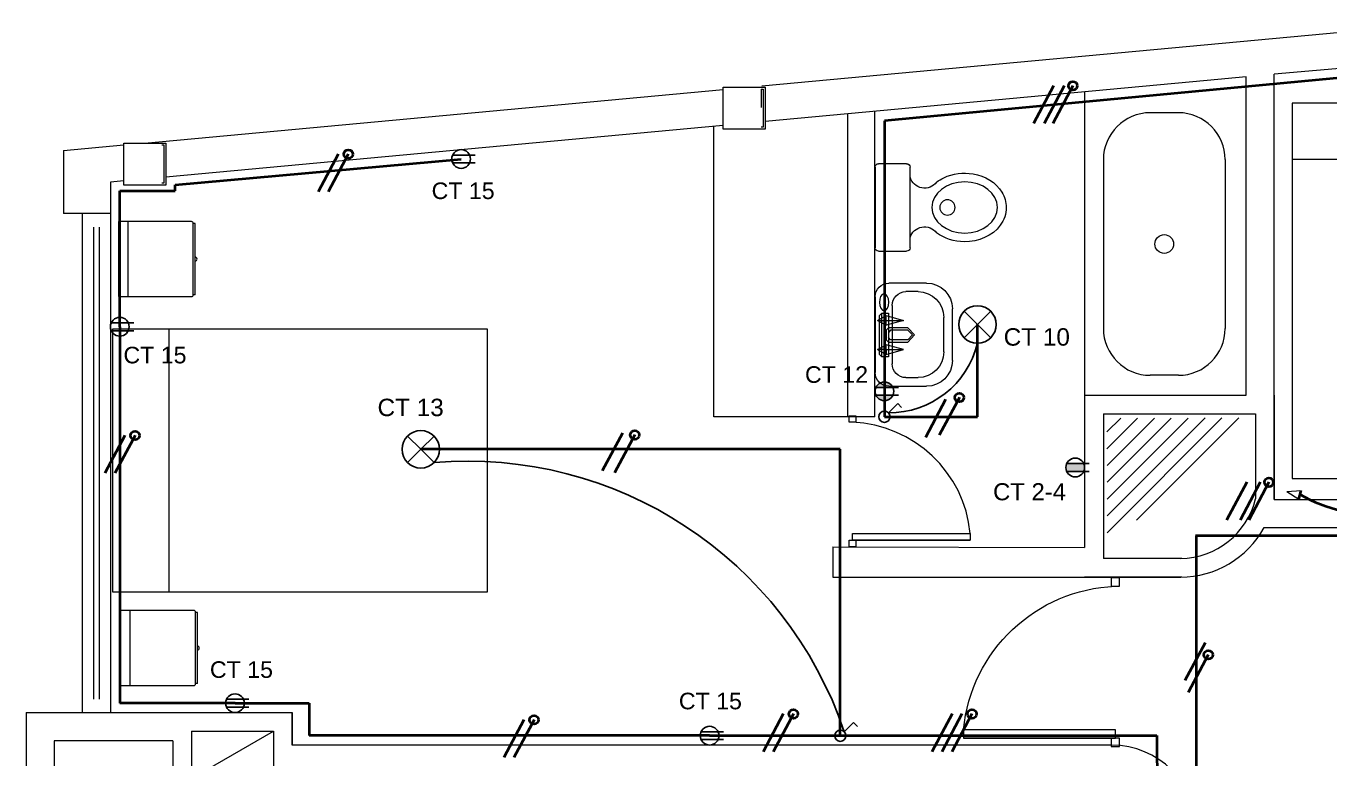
# Model space of a CAD drawing. Header units: metres. Extents: x -0.3 to 18.7, y -0.2 to 11.3.
# Drawn here: x 0 to 6.96, y 7.05 to 10.96 of the extents above; entities that cross this region are included whole.
import ezdxf

# ---------------------------------------------------------------- set-up
doc = ezdxf.new("R2010")
doc.units = ezdxf.units.M
doc.linetypes.add('ACAD_ISO02W100', pattern=[15, 12, -3])
for name, color, linetype in [('4 Tomas', 4, 'Continuous'), ('conexiones', 10, 'ACAD_ISO02W100'), ('Luminaria', 10, 'Continuous'), ('Tomacorrientes', 160, 'Continuous')]:
    doc.layers.add(name, color=color, linetype=linetype)
doc.layers.add('arquitecturapasito', color=252, linetype='Continuous', lineweight=0)
doc.layers.add('Tuberia 1', color=130, linetype='Continuous', lineweight=20)
doc.layers.add('muebles', color=7, linetype='Continuous', lineweight=5, true_color=0xccfa9e)
doc.styles.get("Standard").update_dxf_attribs({"font": 'arial.ttf'})
pattern_1 = [(0, (0, 0), (0, 6.985), [5.08, -1.905]), (90, (0, 0), (-6.985, 4e-16), [5.08, -1.905])]

# ---------------------------------------------------------------- blocks, each defined once
blk = doc.blocks.new('lavadero')
for p, q in [((-0.22, 0), (0.22, 0)), ((-0.1109, -0.0266), (-0.125, -0.0393)), ((0.129, -0.0393), (-0.125, -0.0393)), ((-0.125, -0.0393), (-0.125, -0.0774)), ((-0.0826, -0.0139), (-0.1109, -0.0647)), ((0.1149, -0.0266), (-0.1109, -0.0266)), ((-0.0544, -0.0647), (-0.1109, -0.0647)), ((-0.1109, -0.0647), (-0.0826, -0.1663)), ((-0.0826, -0.0139), (-0.0826, -0.1663)), ((-0.0826, -0.0139), (-0.0544, -0.0647)), ((-0.0826, -0.1663), (-0.0544, -0.0647)), ((-0.0403, -0.0774), (-0.0262, -0.0647)), ((-0.0262, -0.0647), (0.0303, -0.0647)), ((0.0444, -0.0774), (0.0303, -0.0647)), ((0.0867, -0.0139), (0.0585, -0.0647)), ((0.0867, -0.1663), (0.0585, -0.0647)), ((0.0867, -0.0647), (0.0585, -0.0647)), ((0.0867, -0.0647), (0.0867, -0.0139)), ((0.0867, -0.0139), (0.1149, -0.0647)), ((0.0867, -0.0647), (0.1149, -0.0647)), ((0.0867, -0.0647), (0.0867, -0.1663)), ((0.1149, -0.0647), (0.0867, -0.1663)), ((0.1149, -0.0266), (0.129, -0.0393)), ((0.129, -0.0774), (0.129, -0.0393)), ((-0.3, -0.3), (-0.3, -0.08)), ((-0.17, -0.1), (0.17, -0.1)), ((-0.125, -0.0774), (0.129, -0.0774)), ((-0.0403, -0.1917), (-0.0403, -0.0774)), ((-0.0262, -0.0901), (-0.0121, -0.0774)), ((-0.0262, -0.1917), (-0.0262, -0.0901)), ((0.0303, -0.0901), (0.0161, -0.0774)), ((0.0303, -0.1917), (0.0303, -0.0901)), ((0.0444, -0.0774), (0.0444, -0.1917)), ((0.3, -0.08), (0.3, -0.3)), ((-0.25, -0.25), (-0.25, -0.18)), ((0.002, -0.2298), (-0.0403, -0.1917)), ((0.002, -0.2171), (-0.0262, -0.1917)), ((0.0303, -0.1917), (0.002, -0.2171)), ((0.002, -0.2298), (0.0444, -0.1917)), ((0.25, -0.18), (0.25, -0.25)), ((0.15, -0.45), (-0.15, -0.45)), ((0.1, -0.4), (-0.1, -0.4))]:
    blk.add_line(p, q)
for centre, radius, start, end in [((0.22, -0.08), 0.08, 0, 90), ((-0.22, -0.08), 0.08, 90, 180), ((-0.17, -0.18), 0.08, 90, 180), ((0.17, -0.18), 0.08, 0, 90), ((-0.15, -0.3), 0.15, 180, 270), ((-0.1, -0.25), 0.15, 180, 270), ((0.1, -0.25), 0.15, 270, 0), ((0.15, -0.3), 0.15, 270, 0)]:
    blk.add_arc(centre, radius, start, end)
blk.add_ellipse((-0.1882, -0.0526), major_axis=(-0.0489, 0.001), ratio=0.561716)
blk = doc.blocks.new('INODORO')
for p, q in [((0, -0.23), (0, 0.23)), ((0.02, 0.25), (0.18, 0.25)), ((0.2, 0.23), (0.2, -0.23)), ((0.18, -0.25), (0.02, -0.25))]:
    blk.add_line(p, q)
blk.add_circle((0.4137, 0), 0.0438)
for centre, radius, start, end in [((0.02, 0.23), 0.02, 90, 180), ((0.18, 0.23), 0.02, 0, 90), ((0.2829, 0.1967), 0.0864, 196.43748, 322.7515), ((0.2829, -0.1967), 0.0864, 37.16463, 163.56252), ((0.02, -0.23), 0.02, 180, 270), ((0.18, -0.23), 0.02, 270, 0)]:
    blk.add_arc(centre, radius, start, end)
blk.add_ellipse((0.5125, 0), major_axis=(0.1875, 0), ratio=0.77871)
blk.add_open_spline([(0.3518, -0.1445), (0.3645, -0.1542), (0.3784, -0.1626), (0.4436, -0.1938), (0.5038, -0.2015), (0.6287, -0.1806), (0.692, -0.1432), (0.7412, -0.0608), (0.75, -0.0305), (0.75, 0), (0.75, 0.0363), (0.7374, 0.0723), (0.6713, 0.1625), (0.5907, 0.1965), (0.4532, 0.1956), (0.3956, 0.1774), (0.3517, 0.1444)], degree=3, knots=[3.942102, 3.942102, 3.942102, 3.942102, 4.162638, 4.162638, 4.924422, 4.924422, 5.847984, 5.847984, 6.283185, 6.283185, 6.283185, 6.801532, 6.801532, 7.861895, 7.861895, 8.624417, 8.624417, 8.624417, 8.624417])
blk = doc.blocks.new('PUERTA2')
for p, q in [((-0.1, 0.925), (-0.05, 0.925)), ((-0.0999, 0.025), (-0.1, 0.925)), ((-0.05, 0.925), (-0.0499, 0.025)), ((-0.05, 0.025), (-0.05, 0.925)), ((-1, 0.05), (-0.95, 0.05)), ((-1, 0), (-1, 0.05)), ((-0.95, 0), (-1, 0)), ((-0.95, 0.05), (-0.95, 0.025)), ((-0.95, 0.025), (-0.95, 0)), ((-0.0499, 0.025), (-0.0999, 0.025)), ((-0.05, 0.05), (0, 0.05)), ((-0.05, 0), (-0.05, 0.05)), ((0, 0), (-0.05, 0)), ((0, 0.05), (0, 0.025)), ((0, 0.025), (0, 0))]:
    blk.add_line(p, q)
blk.add_arc((-0.0106, -0.0108), 0.94, 95.45461, 177.81855)
blk = doc.blocks.new('Lampara')
at = {"layer": 'Luminaria'}
for q in [(12.0753, 10.0669), (12.2167, 10.0669), (12.0753, 9.9254), (12.2167, 9.9254)]:
    blk.add_line((12.146, 9.9962), q, dxfattribs=at)
blk.add_circle((12.146, 9.9962), 0.1, dxfattribs=at)
blk = doc.blocks.new('Toma corriente CFGI 1 Fase')
at = {"layer": 'Tomacorrientes'}
h = blk.add_hatch(dxfattribs=at)
h.set_pattern_fill('ANGLE', color=256)
h.set_pattern_definition([(0, (-6.336, -3.4325), (0, 6.985), [5.08, -1.905]), (90, (-6.336, -3.4325), (-6.985, 4e-16), [5.08, -1.905])])
h.paths.add_polyline_path([(0.0453, 0.0211, 0.63707), (-0.0453, 0.0211)])
h.paths.add_polyline_path([(-0.0453, -0.0211, 0.63707), (0.0453, -0.0211)])
at = {"layer": 'Tomacorrientes', "lineweight": 40}
h = blk.add_hatch(color=256, dxfattribs=at)
h.dxf.hatch_style = 1
h.paths.add_polyline_path([(-0.0453, 0.0211), (0.0453, 0.0211, 0.63707)])
h.paths.add_polyline_path([(0.0453, -0.0211), (-0.0453, -0.0211, 0.63707)])
at = {"layer": 'Tomacorrientes'}
for p, q in [((-0.0453, 0.0211), (0.0743, 0.0211)), ((-0.0453, -0.0211), (0.0743, -0.0211))]:
    blk.add_line(p, q, dxfattribs=at)
blk.add_circle((0, 0), 0.05, dxfattribs=at)
blk = doc.blocks.new('Interruptor')
at = {"layer": 'Luminaria'}
for q in [(0.0212, 0.0212), (0.0919, 0.0495)]:
    blk.add_line((0.0707, 0.0707), q, dxfattribs=at)
blk.add_circle((0, 0), 0.03, dxfattribs=at)
blk = doc.blocks.new('Cama principal')
at = {"layer": 'muebles'}
blk.add_line((3.1518, 13.9009), (1.7518, 13.9009), dxfattribs=at)
blk.add_lwpolyline([(3.1518, 12.2009), (3.1518, 14.2009), (1.7518, 14.2009), (1.7518, 12.2009)], close=True, dxfattribs=at)
blk = doc.blocks.new('MDC--S1G')
blk.add_line((0.9, -0.3), (0, -0.3))
blk.add_lwpolyline([(0, -2), (0.9, -2), (0.9, 0), (0, 0)], close=True)
blk = doc.blocks.new('Cama Secundaria')
at = {"layer": 'muebles'}
blk.add_blockref('MDC--S1G', (0, 0), dxfattribs=at)
blk = doc.blocks.new('MDM---1G')
for p, q in [((0.2, -0.05), (-0.2, -0.05)), ((-0.19, -0.41), (-0.19, -0.4)), ((-0.19, -0.41), (0.19, -0.41)), ((0.19, -0.41), (0.19, -0.4))]:
    blk.add_line(p, q)
blk.add_lwpolyline([(0.2, -0.39), (0.2, 0), (-0.2, 0), (-0.2, -0.39, 0.414214), (-0.19, -0.4), (0.19, -0.4, 0.414214)], format="xyb", close=True)
blk.add_arc((0, -0.41), 0.01, 180, 0)
blk = doc.blocks.new('Mesita de noche')
at = {"layer": 'muebles'}
blk.add_blockref('MDM---1G', (0.2, 0), dxfattribs=at)
blk = doc.blocks.new('Tomacorriente de dos fases sin neutro (208v)')
h = blk.add_hatch(color=256)
h.dxf.hatch_style = 1
h.paths.add_polyline_path([(0.05, 0, 0.109518), (0.0453, 0.0211), (-0.0453, 0.0211, 0.109518), (-0.05, 0, 0.109518), (-0.0453, -0.0211), (0.0453, -0.0211, 0.109518)], flags=17)
h.paths.add_polyline_path([(0.0453, 0.0211), (-0.0453, 0.0211, 0.109518), (-0.05, 0, 0.109518), (-0.0453, -0.0211), (0.0453, -0.0211, 0.109518), (0.05, 0, 0.109518)], flags=17)
at = {"layer": 'Tomacorrientes', "lineweight": 100}
h = blk.add_hatch(dxfattribs=at)
h.set_pattern_fill('ANGLE', color=256)
h.set_pattern_definition([(0, (-13.572, -2.378), (0, 6.985), [5.08, -1.905]), (90, (-13.572, -2.378), (-6.985, 4e-16), [5.08, -1.905])])
h.paths.add_polyline_path([(0.0453, -0.0211, 0.109518), (0.05, 0, 0.109518), (0.0453, 0.0211), (-0.0453, 0.0211, 0.109518), (-0.05, 0, 0.109518), (-0.0453, -0.0211)])
at = {"layer": 'Tomacorrientes'}
h = blk.add_hatch(color=256, dxfattribs=at)
h.dxf.hatch_style = 1
h.paths.add_polyline_path([(0.05, 0, 0.109518), (0.0453, 0.0211), (-0.0453, 0.0211, 0.109518), (-0.05, 0, 0.109518), (-0.0453, -0.0211), (0.0453, -0.0211, 0.109518)])
for p, q in [((-0.0453, 0.0211), (0.0743, 0.0211)), ((-0.0453, -0.0211), (0.0743, -0.0211))]:
    blk.add_line(p, q, dxfattribs=at)
blk.add_circle((0, 0), 0.05, dxfattribs=at)
blk = doc.blocks.new('Tomacorriente')
at = {"layer": 'Tomacorrientes'}
for p, q in [((0.0453, 0.0211), (-0.0453, 0.0211)), ((0.0453, 0.0211), (0.0743, 0.0211)), ((-0.0453, -0.0211), (0.0453, -0.0211)), ((0.0453, -0.0211), (0.0743, -0.0211))]:
    blk.add_line(p, q, dxfattribs=at)
blk.add_circle((0, 0), 0.05, dxfattribs=at)

msp = doc.modelspace()

# ---------------------------------------------------------------- hatches: boundary and pattern name
at = {"layer": 'arquitecturapasito'}
h = msp.add_hatch(dxfattribs=at)
h.set_pattern_fill('LINE', color=252, scale=0.02, angle=45, style=0)
h.set_pattern_definition([(45, (-1448.40231, -1049.5234), (-0.0449012806, 0.0449012806), [])])
h.paths.add_polyline_path([(5.7685, 8.1795), (6.5092, 8.8708), (5.767, 8.8698)])
at = {"layer": 'Tuberia 1', "lineweight": 40}
h = msp.add_hatch(dxfattribs=at)
h.set_pattern_fill('ANGLE', color=256)
h.set_pattern_definition([(0, (-4.067, 3.3335), (0, 6.985), [5.08, -1.905]), (90, (-4.067, 3.3335), (-6.985, 4e-16), [5.08, -1.905])])
h.paths.add_polyline_path([(5.5618, 10.6416, 1), (5.609, 10.6416, 1)])
h = msp.add_hatch(dxfattribs=at)
h.set_pattern_fill('ANGLE', color=256)
h.set_pattern_definition(pattern_1)
h.paths.add_polyline_path([(5.5618, 10.6416, 1), (5.609, 10.6416, 1)])
h = msp.add_hatch(dxfattribs=at)
h.set_pattern_fill('ANGLE', color=256)
h.set_pattern_definition(pattern_1)
h.paths.add_polyline_path([(1.743, 10.2773, 1), (1.6958, 10.2773, 1)])
h.paths.add_polyline_path([(0.5577, 8.7773, 1), (0.6049, 8.7773, 1)])
h = msp.add_hatch(dxfattribs=at)
h.set_pattern_fill('ANGLE', color=256)
h.set_pattern_definition([(0, (-0.922, 0.405), (0, 6.985), [5.08, -1.905]), (90, (-0.922, 0.405), (-6.985, 4e-16), [5.08, -1.905])])
h.paths.add_polyline_path([(4.9464, 5.054, 1), (4.9936, 5.054, 1)])
h.paths.add_polyline_path([(6.6968, 4.8724, 1), (6.744, 4.8724, 1)])
h.paths.add_polyline_path([(5.392, 5.9018, 1), (5.4392, 5.9018, 1)])
h.paths.add_polyline_path([(4.3552, 6.2065, 1), (4.4024, 6.2065, 1)])
h.paths.add_polyline_path([(5.9728, 6.4803, 1), (6.02, 6.4803, 1)])
h.paths.add_polyline_path([(3.3867, 5.859, 1), (3.4339, 5.859, 1)])
h.paths.add_polyline_path([(3.5896, 5.4072, 1), (3.6368, 5.4072, 1)])
h.paths.add_polyline_path([(2.8535, 4.5993, 1), (2.9007, 4.5993, 1)])
h.paths.add_polyline_path([(5.392, 6.9034, 1), (5.4392, 6.9034, 1)])
h.paths.add_polyline_path([(6.3687, 7.6118, 1), (6.4159, 7.6118, 1)])
h.paths.add_polyline_path([(5.6958, 7.4279, 1), (5.743, 7.4279, 1)])
h.paths.add_polyline_path([(5.362, 8.0133, 1), (5.4092, 8.0133, 1)])
h.paths.add_polyline_path([(5.6853, 8.9332, 1), (5.7326, 8.9332, 1)])
h.paths.add_polyline_path([(7.315, 9.6651, 1), (7.3622, 9.6651, 1)])
h.paths.add_polyline_path([(6.4123, 10.0429, 1), (6.3651, 10.0429, 1)])
h = msp.add_hatch(dxfattribs=at)
h.set_pattern_fill('ANGLE', color=256)
h.set_pattern_definition([(0, (-4.512, 1.839), (0, 6.985), [5.08, -1.905]), (90, (-4.512, 1.839), (-6.985, 4e-16), [5.08, -1.905])])
h.paths.add_polyline_path([(5.0033, 8.9795, 1), (4.9561, 8.9795, 1)])
h = msp.add_hatch(dxfattribs=at)
h.set_pattern_fill('ANGLE', color=256)
h.set_pattern_definition(pattern_1)
h.paths.add_polyline_path([(5.0033, 8.9795, 1), (4.9561, 8.9795, 1)])
h = msp.add_hatch(dxfattribs=at)
h.set_pattern_fill('ANGLE', color=256)
h.set_pattern_definition([(0, (0.537, 1.5186), (0, 6.985), [5.08, -1.905]), (90, (0.537, 1.5186), (-6.985, 4e-16), [5.08, -1.905])])
h.paths.add_polyline_path([(3.2239, 8.7799, 1), (3.2712, 8.7799, 1)])
h = msp.add_hatch(dxfattribs=at)
h.set_pattern_fill('ANGLE', color=256)
h.set_pattern_definition(pattern_1)
h.paths.add_polyline_path([(3.2239, 8.7799, 1), (3.2712, 8.7799, 1)])
h = msp.add_hatch(dxfattribs=at)
h.set_pattern_fill('ANGLE', color=256)
h.set_pattern_definition([(0, (0.814, 3.7874), (0, 6.985), [5.08, -1.905]), (90, (0.814, 3.7874), (-6.985, 4e-16), [5.08, -1.905])])
h.paths.add_polyline_path([(6.6075, 8.5278, 1), (6.6547, 8.5278, 1)])
h = msp.add_hatch(dxfattribs=at)
h.set_pattern_fill('ANGLE', color=256)
h.set_pattern_definition(pattern_1)
h.paths.add_polyline_path([(6.6547, 8.5278, 1), (6.6075, 8.5278, 1)])
h = msp.add_hatch(dxfattribs=at)
h.set_pattern_fill('ANGLE', color=256)
h.set_pattern_definition([(0, (-1.953, -2.2035), (0, 6.985), [5.08, -1.905]), (90, (-1.953, -2.2035), (-6.985, 4e-16), [5.08, -1.905])])
h.paths.add_polyline_path([(6.2841, 7.6079, 1), (6.3313, 7.6079, 1)])
h = msp.add_hatch(dxfattribs=at)
h.set_pattern_fill('ANGLE', color=256)
h.set_pattern_definition(pattern_1)
h.paths.add_polyline_path([(6.2841, 7.6079, 1), (6.3313, 7.6079, 1)])
h = msp.add_hatch(dxfattribs=at)
h.set_pattern_fill('ANGLE', color=256)
h.set_pattern_definition(pattern_1)
h.paths.add_polyline_path([(4.0705, 7.2926, 1), (4.1178, 7.2926, 1)])
h = msp.add_hatch(dxfattribs=at)
h.set_pattern_fill('ANGLE', color=256)
h.set_pattern_definition(pattern_1)
h.paths.add_polyline_path([(5.0234, 7.2926, 1), (5.0706, 7.2926, 1)])
h = msp.add_hatch(dxfattribs=at)
h.set_pattern_fill('ANGLE', color=256)
h.set_pattern_definition(pattern_1)
h.paths.add_polyline_path([(2.6866, 7.2612, 1), (2.7338, 7.2612, 1)])

# ---------------------------------------------------------------- linework, layer by layer
at = {"layer": '4 Tomas', "lineweight": 0}
for q in [(6.8035, 8.4837), (6.7903, 8.4369)]:
    msp.add_line((6.7264, 8.479), q, dxfattribs=at)
at = {"layer": 'arquitecturapasito', "color": 252}
for p, q in [((3.9265, 10.6411), (7.3703, 10.9597)), ((6.5097, 8.992), (6.5097, 10.6887)), ((6.6597, 8.436), (6.6597, 10.7026)), ((0.6326, 10.3364), (3.7196, 10.6219)), ((3.9226, 10.624), (3.9226, 10.525)), ((4.5293, 8.8769), (4.5293, 10.5054)), ((4.3842, 8.8769), (4.3842, 10.492)), ((3.6704, 8.8769), (3.6704, 10.4259)), ((0.2, 10.2963), (0.5212, 10.326)), ((0.7352, 10.3264), (0.7352, 10.1224)), ((0.7352, 10.3264), (0.7352, 10.1224)), ((0.7352, 10.3264), (0.7352, 10.1224)), ((0.7352, 10.3264), (0.7352, 10.1224)), ((0.7352, 10.3264), (0.7352, 10.1224)), ((0.45, 9.9601), (0.2, 9.9601)), ((5.648, 8.9979), (5.648, 8.1799)), ((5.648, 8.992), (5.648, 8.1795)), ((5.648, 8.992), (6.5097, 8.992)), ((6.6597, 8.992), (6.6597, 8.436)), ((4.5293, 8.8769), (3.6704, 8.8769)), ((4.5293, 8.8769), (4.3842, 8.8769)), ((5.748, 8.892), (5.748, 8.1217)), ((5.748, 8.892), (6.5597, 8.892)), ((6.5597, 8.892), (6.5597, 8.4395)), ((6.6597, 8.436), (8.4274, 8.436)), ((6.6061, 8.286), (8.4274, 8.286)), ((4.304, 8.1842), (5.648, 8.1799)), ((4.304, 8.1842), (4.3042, 8.0217)), ((6.1671, 8.1217), (5.748, 8.1217)), ((4.3042, 8.0217), (6.1597, 8.0217)), ((6.1671, 8.0217), (5.648, 8.0217)), ((0, 7.3), (0, 6.6762)), ((0, 7.3), (1.4194, 7.3)), ((0, 7.3), (1.4194, 7.3)), ((0.7832, 7.3), (1.4194, 7.3)), ((1.4194, 7.1269), (1.4194, 7.3)), ((1.4194, 7.3), (1.4194, 7.1269)), ((0.8832, 7.2), (1.3194, 7.2)), ((0.8832, 7.2), (0.8832, 6.9487)), ((0.8832, 6.9487), (1.3194, 7.2)), ((1.3194, 7.2), (1.3194, 6.9487)), ((0.15, 7.15), (0.15, 6.6762)), ((0.7832, 7.15), (0.15, 7.15)), ((0.7832, 7.15), (0.7832, 6.8487)), ((5.7927, 7.1269), (1.4194, 7.1269))]:
    msp.add_line(p, q, dxfattribs=at)
at = {"layer": 'arquitecturapasito', "color": 252, "ltscale": 0.05}
for p, q in [((7.3703, 10.7659), (6.6597, 10.7026)), ((6.3019, 10.6695), (3.9436, 10.4512)), ((6.5097, 10.6887), (6.3019, 10.6695)), ((3.7196, 10.4305), (0.7452, 10.1552)), ((0.2, 10.2963), (0.2, 9.9601)), ((0.5212, 10.1345), (0.45, 10.1279)), ((0.45, 10.1279), (0.45, 9.9601)), ((0.3, 9.9601), (0.3, 7.3)), ((0.45, 9.9601), (0.45, 7.3))]:
    msp.add_line(p, q, dxfattribs=at)
at = {"layer": 'arquitecturapasito', "color": 252, "ltscale": 0.1}
for p, q in [((5.648, 10.6089), (5.648, 8.9979)), ((6.148, 10.4979), (5.998, 10.4979)), ((5.748, 10.2479), (5.748, 9.3479)), ((6.398, 10.2479), (6.398, 9.3479)), ((6.148, 9.0979), (5.998, 9.0979))]:
    msp.add_line(p, q, dxfattribs=at)
at = {"layer": 'arquitecturapasito', "color": 252, "ltscale": 0.025}
for p, q in [((0.36, 9.8884), (0.36, 7.3717)), ((0.39, 9.8884), (0.39, 7.3717))]:
    msp.add_line(p, q, dxfattribs=at)
at = {"layer": 'arquitecturapasito', "color": 252}
for points in [[(3.7196, 10.634), (3.9436, 10.634), (3.9436, 10.41), (3.7196, 10.41)], [(0.5212, 10.3364), (0.7452, 10.3364), (0.7452, 10.1124), (0.5212, 10.1124)]]:
    msp.add_lwpolyline(points, close=True, dxfattribs=at)
for points in [[(3.9226, 10.624), (3.9336, 10.624), (3.9336, 10.42), (3.9226, 10.42)], [(0.7242, 10.3264), (0.7352, 10.3264), (0.7352, 10.1224), (0.7242, 10.1224)]]:
    msp.add_lwpolyline(points, dxfattribs=at)
at = {"layer": 'arquitecturapasito', "color": 252, "ltscale": 0.1}
msp.add_circle((6.073, 9.7979), 0.05, dxfattribs=at)
for centre, start, end in [((5.998, 10.2479), 90, 180), ((6.148, 10.2479), 0, 90), ((5.998, 9.3479), 180, 270), ((6.148, 9.3479), 270, 0)]:
    msp.add_arc(centre, 0.25, start, end, dxfattribs=at)
at = {"layer": 'arquitecturapasito', "color": 252}
for centre, radius, start, end in [((6.1561, 8.5368), 0.4152, 270.52627, 346.44683), ((6.1561, 8.5368), 0.5152, 270.52627, 330.86847), ((5.7927, 6.6769), 0.45, 0, 90)]:
    msp.add_arc(centre, radius, start, end, dxfattribs=at)
at = {"layer": 'conexiones', "linetype": 'ByBlock'}
for centre, radius, start, end in [((4.6055, 9.3821), 0.484, 269.47103, 346.47024), ((2.3551, 6.5177), 2.1225, 18.68385, 94.82002)]:
    msp.add_arc(centre, radius, start, end, dxfattribs=at)
at = {"layer": 'Tuberia 1', "lineweight": 40}
for p, q in [((7.2513, 10.7057), (4.5798, 10.4544)), ((5.4826, 10.6416), (5.3751, 10.4402)), ((5.5388, 10.6416), (5.4313, 10.4402)), ((5.5854, 10.6416), (5.478, 10.4402)), ((4.5798, 10.4544), (4.5798, 9.0126)), ((0.7949, 10.1141), (2.3212, 10.2511)), ((1.6655, 10.2773), (1.558, 10.076)), ((1.7194, 10.2773), (1.6119, 10.076)), ((0.7949, 10.0807), (0.7949, 10.1141)), ((0.5, 9.4707), (0.5, 10.0807)), ((0.5, 10.0807), (0.7949, 10.0807)), ((0.5, 9.357), (0.5, 9.4707)), ((0.5, 9.357), (0.5, 7.35)), ((5.076, 8.8769), (5.076, 9.3689)), ((4.5798, 9.0126), (4.5798, 8.8769)), ((4.9797, 8.9795), (4.8722, 8.7781)), ((4.9057, 8.9684), (4.7982, 8.767)), ((4.5798, 8.8769), (5.076, 8.8769)), ((0.5274, 8.7773), (0.4199, 8.576)), ((0.5813, 8.7773), (0.4738, 8.576)), ((3.182, 8.7894), (3.0746, 8.588)), ((3.2476, 8.7799), (3.1401, 8.5785)), ((4.3445, 8.7034), (2.106, 8.7034)), ((4.3445, 7.1764), (4.3445, 8.7034)), ((6.5133, 8.5278), (6.4058, 8.3265)), ((6.5845, 8.5278), (6.477, 8.3265)), ((6.6311, 8.5278), (6.5236, 8.3265)), ((6.7903, 8.4369), (6.8035, 8.4837)), ((7.2639, 8.242), (6.2394, 8.242)), ((6.2427, 8.242), (6.2427, 6.9343)), ((6.2908, 7.6724), (6.1834, 7.4711)), ((6.3077, 7.6079), (6.2003, 7.4066)), ((1.1148, 7.35), (0.5, 7.35)), ((1.1148, 7.35), (1.511, 7.35)), ((1.511, 7.35), (1.511, 7.1769)), ((2.6563, 7.2612), (2.5488, 7.0599)), ((2.7102, 7.2612), (2.6027, 7.0599)), ((4.0402, 7.2926), (3.9327, 7.0913)), ((4.0942, 7.2926), (3.9867, 7.0913)), ((4.941, 7.2926), (4.8335, 7.0913)), ((4.993, 7.2926), (4.8856, 7.0913)), ((5.047, 7.2926), (4.9395, 7.0913)), ((3.647, 7.1769), (1.511, 7.1769)), ((3.647, 7.1769), (6.0336, 7.1769)), ((6.0336, 7.1769), (6.0385, 6.4126))]:
    msp.add_line(p, q, dxfattribs=at)
at = {"layer": 'Tuberia 1', "color": 4, "lineweight": 40}
for centre in [(5.5854, 10.6416), (1.7194, 10.2773), (4.9797, 8.9795), (0.5813, 8.7773), (3.2476, 8.7799), (6.6311, 8.5278), (6.3077, 7.6079), (4.0942, 7.2926), (5.047, 7.2926), (2.7102, 7.2612)]:
    msp.add_circle(centre, 0.0236, dxfattribs=at)
at = {"layer": 'Tuberia 1', "lineweight": 40}
msp.add_arc((7.256, 9.307), 0.9616, 241.51065, 270.18172, dxfattribs=at)

# ---------------------------------------------------------------- block references
at = {"layer": 'arquitecturapasito', "color": 252, "ltscale": 0.1}
for name, p, xscale, yscale, zscale, rotation in [('INODORO', (4.5298, 9.9928), -0.9333333335534916, 0.9333333335537191, 0.9333333335536669, 180), ('lavadero', (4.5298, 9.3148), -0.9166666666667425, 0.9166666666667425, 0.9166666666668036, 90)]:
    msp.add_blockref(name, p, dxfattribs=dict(at, xscale=xscale, yscale=yscale, zscale=zscale, rotation=rotation))
at = {"layer": 'arquitecturapasito', "color": 252}
for p, xscale, yscale, zscale, rotation in [((4.3916, 8.1842), 0.698444673963877, 0.698444673963877, 0.698444673963877, 269.9999999999627), ((5.8345, 7.1183), -0.8999999999998636, 0.900000000000091, 0.8999999999998635, 90)]:
    msp.add_blockref('PUERTA2', p, dxfattribs=dict(at, xscale=xscale, yscale=yscale, zscale=zscale, rotation=rotation))
at = {"layer": 'conexiones', "xscale": 0.9995713856903278, "yscale": 0.9995713856903278, "zscale": 0.9995713856903278}
msp.add_blockref('Tomacorriente de dos fases sin neutro (208v)', (5.598, 8.6065), dxfattribs=at)
at = {"layer": 'Luminaria'}
for name, p in [('Tomacorriente', (2.3212, 10.2511)), ('Lampara', (-7.07, -0.6273)), ('Tomacorriente', (0.5, 9.357)), ('Interruptor', (4.5798, 8.8769)), ('Lampara', (-10.04, -1.2927)), ('Tomacorriente', (1.1148, 7.35)), ('Interruptor', (4.3445, 7.1764)), ('Tomacorriente', (3.647, 7.1769))]:
    msp.add_blockref(name, p, dxfattribs=at)
at = {"layer": 'muebles'}
msp.add_blockref('Cama Secundaria', (6.7557, 10.5485), dxfattribs=at)
at = {"layer": 'muebles', "rotation": 90}
for name, p in [('Mesita de noche', (0.4924, 9.5178)), ('Cama principal', (14.6627, 6.1918)), ('Mesita de noche', (0.5044, 7.4442))]:
    msp.add_blockref(name, p, dxfattribs=at)
at = {"layer": 'Tomacorrientes'}
msp.add_blockref('Toma corriente CFGI 1 Fase', (4.5798, 9.0126), dxfattribs=at)

# ---------------------------------------------------------------- texts
at = {"color": 5}
for s, height, p in [('CT 15', 0.08844, (2.1637, 10.0375)), ('CT 15', 0.08844, (0.5195, 9.1616)), ('CT 12', 0.08844, (4.1559, 9.0579)), ('CT 2-4', 0.0911, (5.1595, 8.4317)), ('CT 15', 0.08844, (0.9809, 7.4849)), ('CT 15', 0.08844, (3.483, 7.3174))]:
    msp.add_text(s, height=height, dxfattribs=at).set_placement(p)
at = {"layer": 'Luminaria', "char_height": 0.09288, "attachment_point": 1}
for s, insert in [('CT 10', (5.2161, 9.349)), ('CT 13', (1.8752, 8.9732))]:
    msp.add_mtext_dynamic_manual_height_columns(s, width=0.352655, gutter_width=0.4644, heights=[0], dxfattribs=dict(at, insert=insert))

doc.saveas('drawing.dxf')
